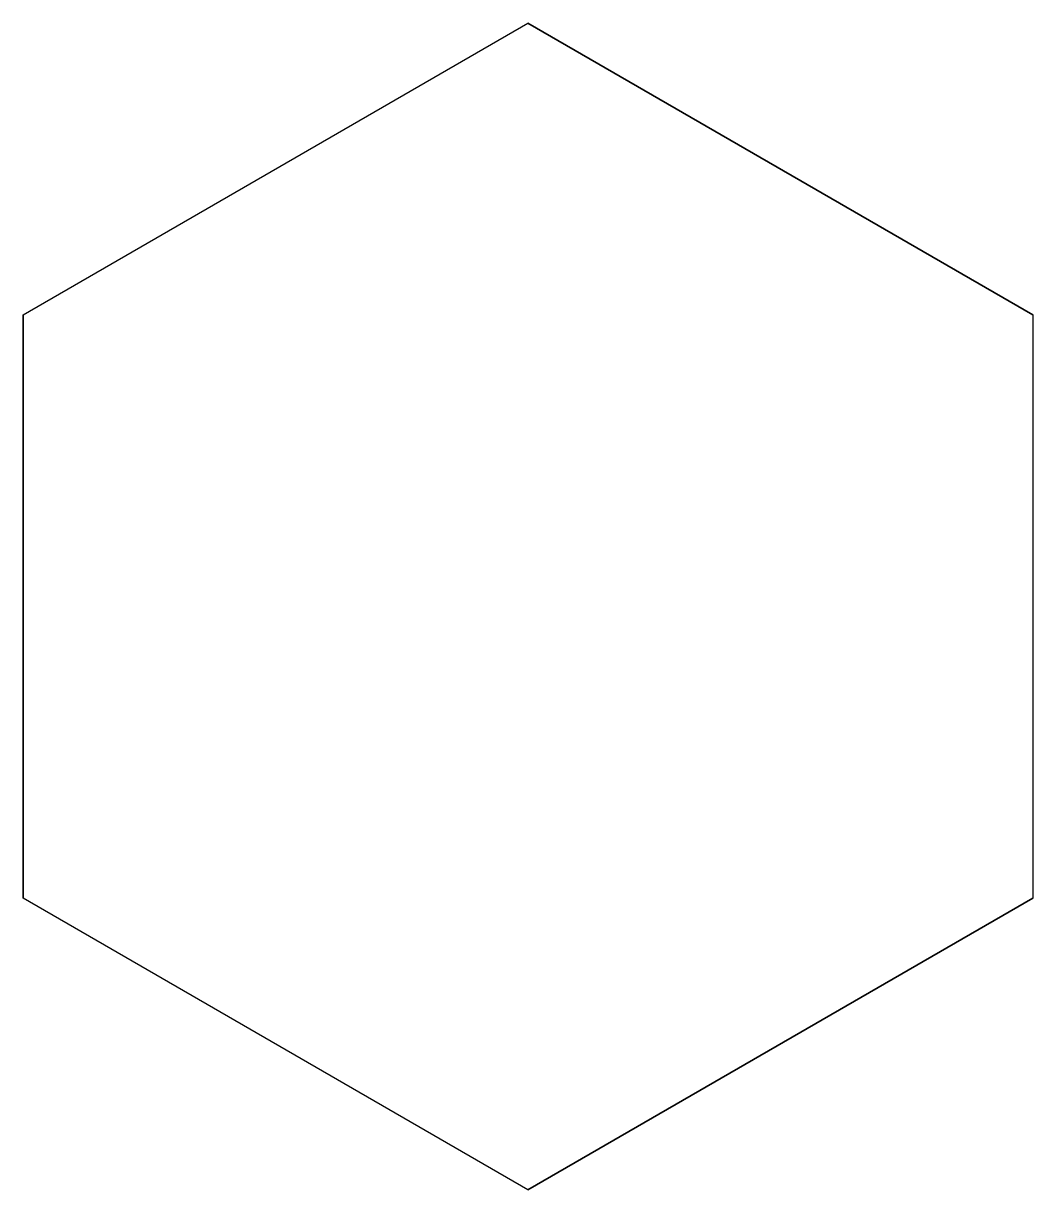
# Model space of a CAD drawing. Header units: millimetres. Extents: x -74.3 to -24.3, y 124.1 to 181.9.
import ezdxf

# ---------------------------------------------------------------- set-up
doc = ezdxf.new("R2010")
doc.units = ezdxf.units.MM
doc.layers.get('0').update_dxf_attribs({"linetype": 'CONTINUOUS'})

msp = doc.modelspace()

# ---------------------------------------------------------------- linework, layer by layer
for p, q in [((-24.3, 167.434), (-49.3, 181.868)), ((-74.3, 167.434), (-74.3, 138.566)), ((-24.3, 167.434), (-24.3, 138.566)), ((-49.3, 124.132), (-24.3, 138.566))]:
    msp.add_line(p, q)
msp.add_lwpolyline([(-24.3, 167.434), (-24.3, 138.566), (-49.3, 124.132), (-74.3, 138.566), (-74.3, 167.434), (-49.3, 181.868)], close=True)

doc.saveas('drawing.dxf')
